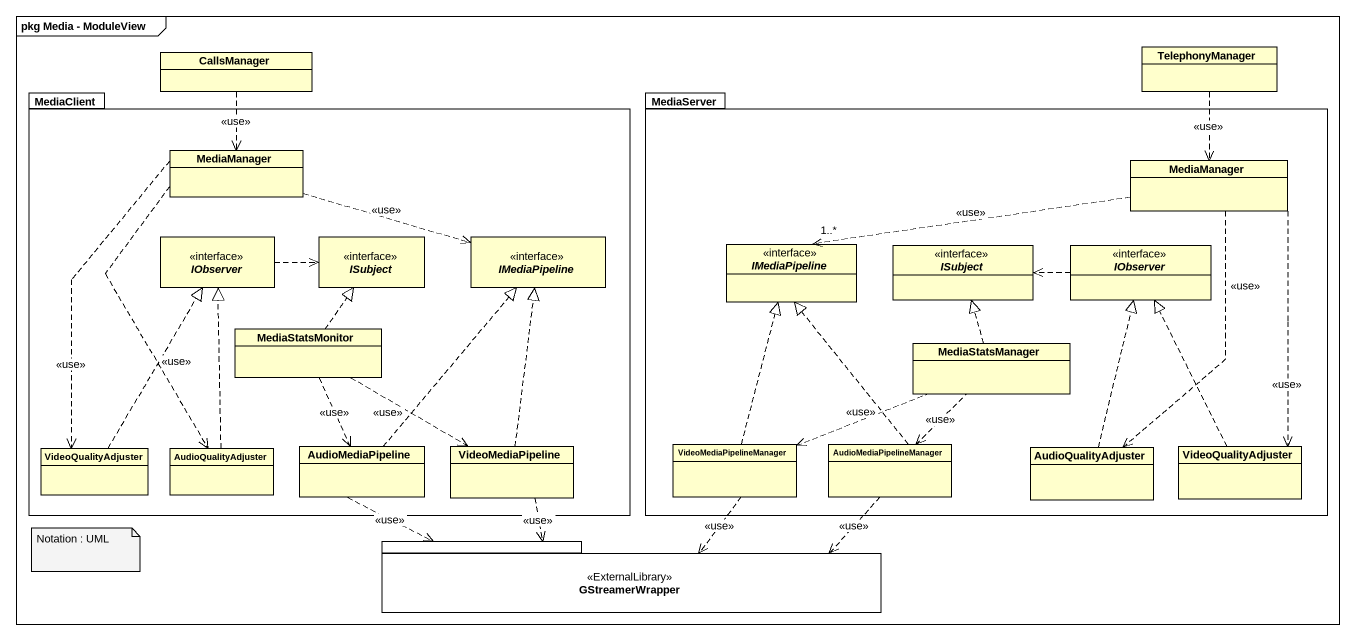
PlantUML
@startuml
mainframe pkg Media - ModuleView
hide circle
hide empty members
class CallsManager
class TelephonyManager
package MediaClient {
  class MediaManager
  interface IObserver
  interface ISubject
  interface IMediaPipeline
  class MediaStatsMonitor
  class VideoQualityAdjuster
  class AudioQualityAdjuster
  class AudioMediaPipeline
  class VideoMediaPipeline
}
package MediaServer {
  class "MediaManager" as MediaManager_2
  interface "IMediaPipeline" as IMediaPipeline_2
  interface "ISubject" as ISubject_2
  interface "IObserver" as IObserver_2
  class MediaStatsManager
  class VideoMediaPipelineManager
  class AudioMediaPipelineManager
  class "AudioQualityAdjuster" as AudioQualityAdjuster_2
  class "VideoQualityAdjuster" as VideoQualityAdjuster_2
}
package GStreamerWrapper <<ExternalLibrary>> {
}
CallsManager ..> MediaManager : <<use>>
TelephonyManager ..> MediaManager_2 : <<use>>
MediaManager .right.> IMediaPipeline : <<use>>
MediaManager ..> VideoQualityAdjuster : <<use>>
MediaManager ..> AudioQualityAdjuster : <<use>>
MediaManager_2 .left.> "1..*" IMediaPipeline_2 : <<use>>
MediaManager_2 ..> AudioQualityAdjuster_2 : <<use>>
MediaManager_2 ..> VideoQualityAdjuster_2 : <<use>>
IObserver .right.> ISubject
IObserver_2 .left.> ISubject_2
MediaStatsMonitor .up.|> ISubject
MediaStatsManager .up.|> ISubject_2
VideoQualityAdjuster .up.|> IObserver
AudioQualityAdjuster .up.|> IObserver
AudioMediaPipeline .up.|> IMediaPipeline
AudioMediaPipeline <.up. MediaStatsMonitor : <<use>>
AudioMediaPipeline .right.> GStreamerWrapper : <<use>>
VideoMediaPipeline .up.|> IMediaPipeline
VideoMediaPipeline <.left. MediaStatsMonitor : <<use>>
VideoMediaPipeline ..> GStreamerWrapper : <<use>>
VideoMediaPipelineManager .up.|> IMediaPipeline_2
VideoMediaPipelineManager <.right. MediaStatsManager : <<use>>
VideoMediaPipelineManager ..> GStreamerWrapper : <<use>>
AudioMediaPipelineManager .up.|> IMediaPipeline_2
AudioMediaPipelineManager <.up. MediaStatsManager : <<use>>
AudioMediaPipelineManager .left.> GStreamerWrapper : <<use>>
AudioQualityAdjuster_2 .up.|> IObserver_2
VideoQualityAdjuster_2 .up.|> IObserver_2
note as N1
  Notation : UML
end note
@enduml
